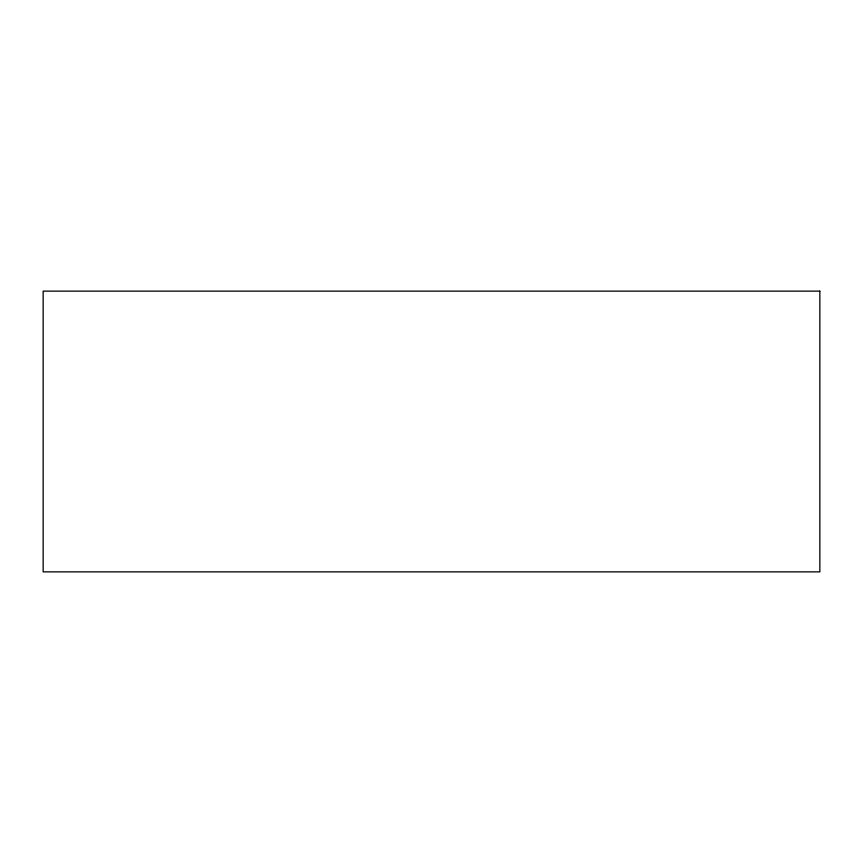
<?xml version="1.0" encoding="UTF-8"?>
<svg xmlns="http://www.w3.org/2000/svg" width="863" height="863" viewBox="0 0 863 863"><rect width="100%" height="100%" fill="white"/><g stroke="black" fill="none" stroke-linecap="round" stroke-linejoin="round"><path stroke-width="1.29" d="M819.85 291.133L43.15 291.133L43.15 571.867L819.85 571.867L819.85 291.133"/></g></svg>
